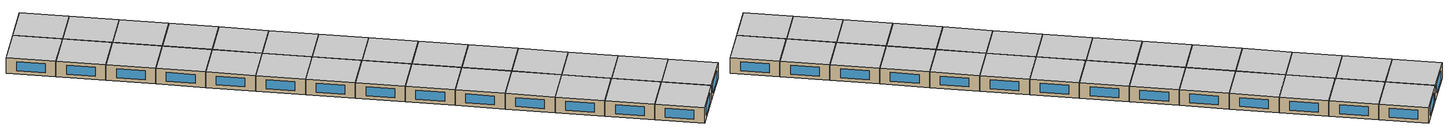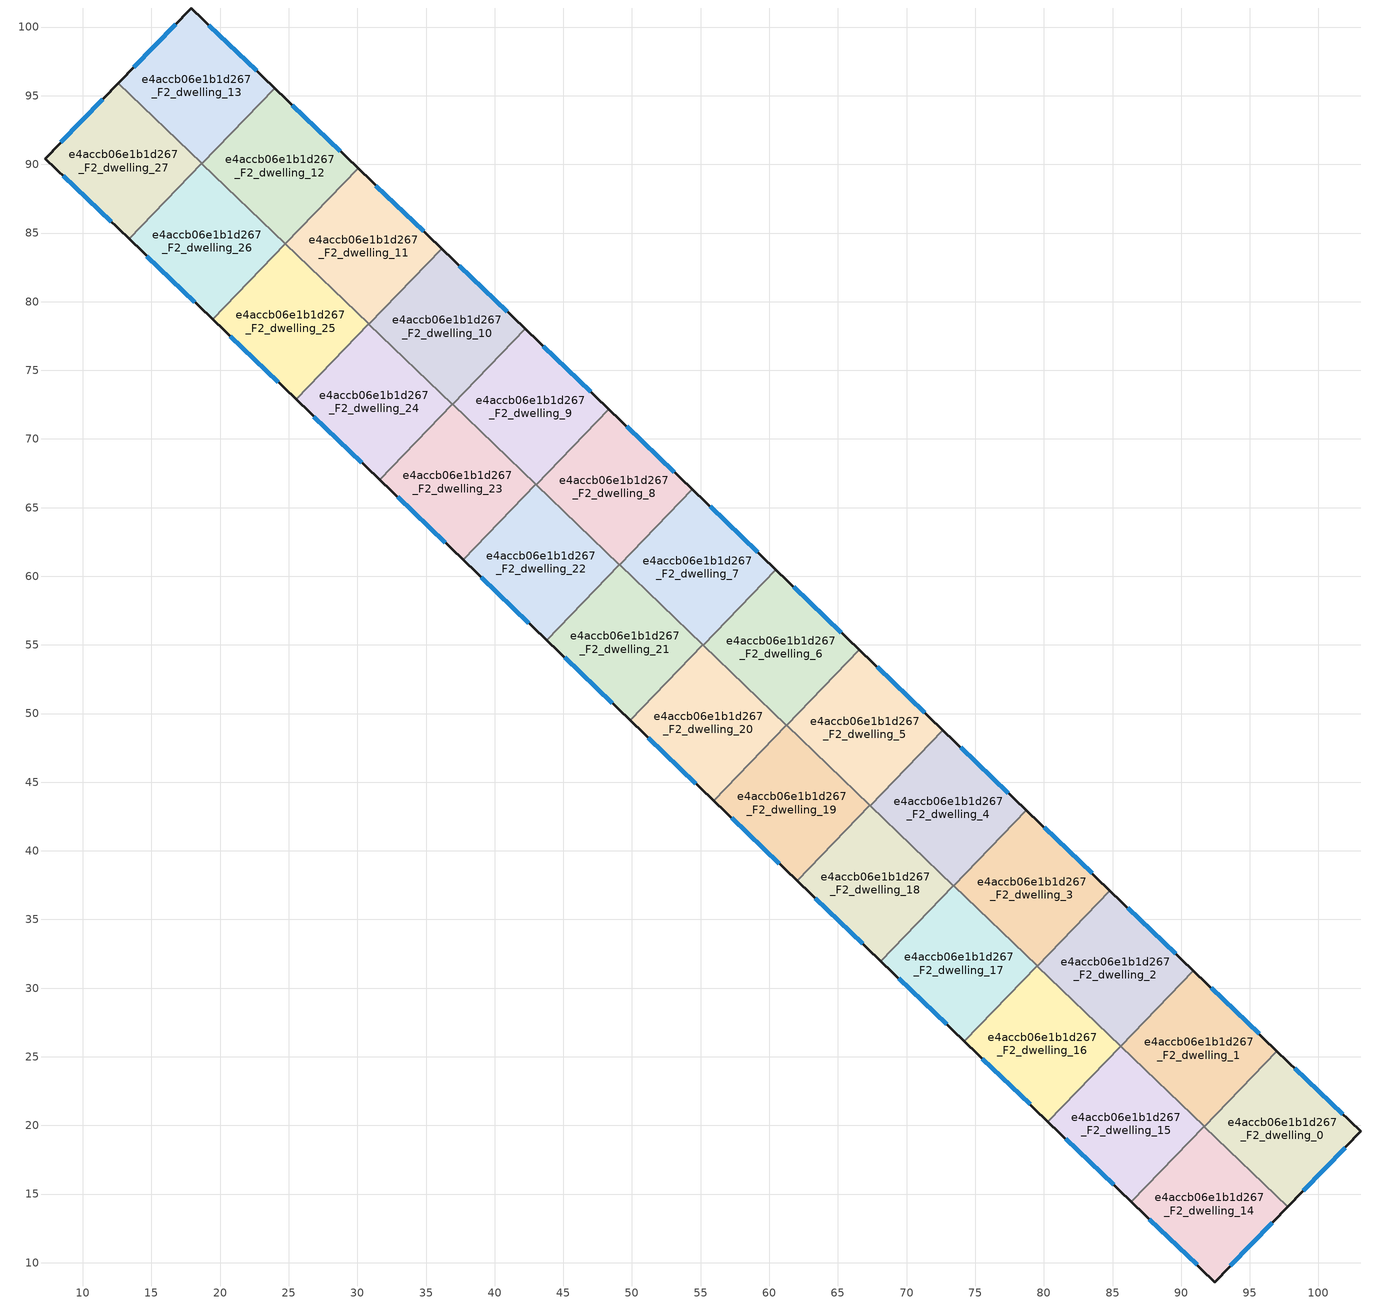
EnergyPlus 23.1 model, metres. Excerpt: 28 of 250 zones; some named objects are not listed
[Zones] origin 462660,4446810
e4accb06e1b1d267_F2_dwelling_0
 floor to e4accb06e1b1d267_F1_dwelling_0 (EU_floor_Construction): 103.08,19.57 97.77,14.08 91.69,19.91 96.98,25.42 z6
 wall outside (EU_wall_Construction): 97.77,14.08 103.08,19.57 96.98,25.42 z6:9
 wall to e4accb06e1b1d267_F2_dwelling_1 (EU_wall_Construction): 96.98,25.42 91.69,19.91 z6:9
 wall to e4accb06e1b1d267_F2_dwelling_14 (EU_wall_Construction): 91.69,19.91 97.77,14.08 z6:9
 window (EU_Window_Construction): 98.9,15.25 101.94,18.39 / 101.77,20.82 98.29,24.17 z6.64:8.36
 ceiling to e4accb06e1b1d267_F3_dwelling_0 (EU_floor_Construction): 97.77,14.08 103.08,19.57 96.98,25.42 91.69,19.91 z9
e4accb06e1b1d267_F2_dwelling_1
 floor to e4accb06e1b1d267_F1_dwelling_1 (EU_floor_Construction): 96.98,25.42 91.69,19.91 85.61,25.76 90.9,31.26 z6
 wall outside (EU_wall_Construction): 96.98,25.42 90.9,31.26 z6:9
 wall to e4accb06e1b1d267_F2_dwelling_2 (EU_wall_Construction): 90.9,31.26 85.61,25.76 z6:9
 wall to e4accb06e1b1d267_F2_dwelling_15 (EU_wall_Construction): 85.61,25.76 91.67,19.94 z6:9
 wall to e4accb06e1b1d267_F2_dwelling_14 (EU_wall_Construction): 91.67,19.93 91.69,19.91 z6:9
 window (EU_Window_Construction): 95.68,26.67 92.2,30.01 z6.64:8.36
 ceiling to e4accb06e1b1d267_F3_dwelling_1 (EU_floor_Construction): 91.69,19.91 96.98,25.42 90.9,31.26 85.61,25.76 z9
e4accb06e1b1d267_F2_dwelling_10
 floor to e4accb06e1b1d267_F1_dwelling_10 (EU_floor_Construction): 42.22,78.02 36.93,72.52 30.84,78.36 36.13,83.87 z6
 wall outside (EU_wall_Construction): 42.22,78.02 36.13,83.87 z6:9
 wall to e4accb06e1b1d267_F2_dwelling_9 (EU_wall_Construction): 36.93,72.52 42.22,78.02 z6:9
 wall to e4accb06e1b1d267_F2_dwelling_11 (EU_wall_Construction): 36.13,83.87 30.84,78.36 z6:9
 wall to e4accb06e1b1d267_F2_dwelling_24 (EU_wall_Construction): 30.84,78.36 36.91,72.54 z6:9
 wall to e4accb06e1b1d267_F2_dwelling_23 (EU_wall_Construction): 36.91,72.54 36.93,72.52 z6:9
 window (EU_Window_Construction): 40.91,79.27 37.44,82.62 z6.64:8.36
 ceiling to e4accb06e1b1d267_F3_dwelling_10 (EU_floor_Construction): 36.93,72.52 42.22,78.02 36.13,83.87 30.84,78.36 z9
e4accb06e1b1d267_F2_dwelling_11
 floor to e4accb06e1b1d267_F1_dwelling_11 (EU_floor_Construction): 36.13,83.87 30.84,78.36 24.76,84.21 30.05,89.71 z6
 wall outside (EU_wall_Construction): 36.13,83.87 30.05,89.71 z6:9
 wall to e4accb06e1b1d267_F2_dwelling_12 (EU_wall_Construction): 30.05,89.71 24.76,84.21 z6:9
 wall to e4accb06e1b1d267_F2_dwelling_25 (EU_wall_Construction): 24.76,84.21 30.82,78.38 z6:9
 wall to e4accb06e1b1d267_F2_dwelling_24 (EU_wall_Construction): 30.82,78.38 30.84,78.36 z6:9
 window (EU_Window_Construction): 34.83,85.12 31.35,88.46 z6.64:8.36
 ceiling to e4accb06e1b1d267_F3_dwelling_11 (EU_floor_Construction): 30.84,78.36 36.13,83.87 30.05,89.71 24.76,84.21 z9
e4accb06e1b1d267_F2_dwelling_12
 floor to e4accb06e1b1d267_F1_dwelling_12 (EU_floor_Construction): 30.05,89.71 24.76,84.21 18.67,90.05 23.96,95.56 z6
 wall outside (EU_wall_Construction): 30.05,89.71 23.96,95.56 z6:9
 wall to e4accb06e1b1d267_F2_dwelling_13 (EU_wall_Construction): 23.96,95.56 18.67,90.05 z6:9
 wall to e4accb06e1b1d267_F2_dwelling_26 (EU_wall_Construction): 18.67,90.05 24.74,84.23 z6:9
 wall to e4accb06e1b1d267_F2_dwelling_25 (EU_wall_Construction): 24.74,84.23 24.76,84.21 z6:9
 window (EU_Window_Construction): 28.74,90.96 25.27,94.3 z6.64:8.36
 ceiling to e4accb06e1b1d267_F3_dwelling_12 (EU_floor_Construction): 24.76,84.21 30.05,89.71 23.96,95.56 18.67,90.05 z9
e4accb06e1b1d267_F2_dwelling_13
 floor to e4accb06e1b1d267_F1_dwelling_13 (EU_floor_Construction): 23.96,95.56 18.67,90.05 12.58,95.91 17.89,101.39 z6
 wall outside (EU_wall_Construction): 23.96,95.56 17.89,101.39 12.58,95.91 z6:9
 wall to e4accb06e1b1d267_F2_dwelling_27 (EU_wall_Construction): 12.58,95.91 18.65,90.07 z6:9
 wall to e4accb06e1b1d267_F2_dwelling_26 (EU_wall_Construction): 18.65,90.07 18.67,90.05 z6:9
 window (EU_Window_Construction): 16.75,100.22 13.72,97.08 / 22.66,96.81 19.19,100.14 z6.64:8.36
 ceiling to e4accb06e1b1d267_F3_dwelling_13 (EU_floor_Construction): 18.67,90.05 23.96,95.56 17.89,101.39 12.58,95.91 z9
e4accb06e1b1d267_F2_dwelling_14
 floor to e4accb06e1b1d267_F1_dwelling_14 (EU_floor_Construction): 97.77,14.08 92.46,8.6 86.38,14.43 91.67,19.93 z6
 wall outside (EU_wall_Construction): 86.38,14.43 92.46,8.6 97.77,14.08 z6:9
 wall to e4accb06e1b1d267_F2_dwelling_15 (EU_wall_Construction): 91.67,19.93 86.38,14.43 z6:9
 window (EU_Window_Construction): 93.59,9.77 96.63,12.91 / 87.68,13.18 91.15,9.85 z6.64:8.36
 ceiling to e4accb06e1b1d267_F3_dwelling_14 (EU_floor_Construction): 92.46,8.6 97.77,14.08 91.67,19.93 86.38,14.43 z9
e4accb06e1b1d267_F2_dwelling_15
 floor to e4accb06e1b1d267_F1_dwelling_15 (EU_floor_Construction): 91.67,19.93 86.38,14.43 80.3,20.28 85.59,25.78 z6
 wall outside (EU_wall_Construction): 80.3,20.28 86.38,14.43 z6:9
 wall to e4accb06e1b1d267_F2_dwelling_16 (EU_wall_Construction): 85.59,25.78 80.3,20.28 z6:9
 wall to e4accb06e1b1d267_F2_dwelling_2 (EU_wall_Construction): 85.61,25.76 85.59,25.78 z6:9
 window (EU_Window_Construction): 81.6,19.02 85.08,15.68 z6.64:8.36
 ceiling to e4accb06e1b1d267_F3_dwelling_15 (EU_floor_Construction): 86.38,14.43 91.67,19.93 85.59,25.78 80.3,20.28 z9
e4accb06e1b1d267_F2_dwelling_16
 floor to e4accb06e1b1d267_F1_dwelling_16 (EU_floor_Construction): 85.59,25.78 80.3,20.28 74.21,26.12 79.5,31.62 z6
 wall outside (EU_wall_Construction): 74.21,26.12 80.3,20.28 z6:9
 wall to e4accb06e1b1d267_F2_dwelling_17 (EU_wall_Construction): 79.5,31.62 74.21,26.12 z6:9
 wall to e4accb06e1b1d267_F2_dwelling_2 (EU_wall_Construction): 85.59,25.78 79.52,31.6 z6:9
 wall to e4accb06e1b1d267_F2_dwelling_3 (EU_wall_Construction): 79.52,31.6 79.5,31.62 z6:9
 window (EU_Window_Construction): 75.52,24.87 78.99,21.53 z6.64:8.36
 ceiling to e4accb06e1b1d267_F3_dwelling_16 (EU_floor_Construction): 80.3,20.28 85.59,25.78 79.5,31.62 74.21,26.12 z9
e4accb06e1b1d267_F2_dwelling_17
 floor to e4accb06e1b1d267_F1_dwelling_17 (EU_floor_Construction): 79.5,31.62 74.21,26.12 68.13,31.96 73.41,37.47 z6
 wall outside (EU_wall_Construction): 68.13,31.96 74.21,26.12 z6:9
 wall to e4accb06e1b1d267_F2_dwelling_18 (EU_wall_Construction): 73.41,37.47 68.13,31.96 z6:9
 wall to e4accb06e1b1d267_F2_dwelling_3 (EU_wall_Construction): 79.5,31.62 73.44,37.45 z6:9
 wall to e4accb06e1b1d267_F2_dwelling_4 (EU_wall_Construction): 73.44,37.45 73.42,37.47 z6:9
 window (EU_Window_Construction): 69.43,30.71 72.91,27.37 z6.64:8.36
 ceiling to e4accb06e1b1d267_F3_dwelling_17 (EU_floor_Construction): 74.21,26.12 79.5,31.62 73.41,37.47 68.13,31.96 z9
e4accb06e1b1d267_F2_dwelling_18
 floor to e4accb06e1b1d267_F1_dwelling_18 (EU_floor_Construction): 73.41,37.47 68.13,31.96 62.04,37.81 67.33,43.31 z6
 wall outside (EU_wall_Construction): 62.04,37.81 68.13,31.96 z6:9
 wall to e4accb06e1b1d267_F2_dwelling_19 (EU_wall_Construction): 67.33,43.31 62.04,37.81 z6:9
 wall to e4accb06e1b1d267_F2_dwelling_4 (EU_wall_Construction): 73.41,37.47 67.35,43.29 z6:9
 wall to e4accb06e1b1d267_F2_dwelling_5 (EU_wall_Construction): 67.35,43.29 67.33,43.31 z6:9
 window (EU_Window_Construction): 63.35,36.56 66.82,33.22 z6.64:8.36
 ceiling to e4accb06e1b1d267_F3_dwelling_18 (EU_floor_Construction): 68.13,31.96 73.41,37.47 67.33,43.31 62.04,37.81 z9
e4accb06e1b1d267_F2_dwelling_19
 floor to e4accb06e1b1d267_F1_dwelling_19 (EU_floor_Construction): 67.33,43.31 62.04,37.81 55.96,43.65 61.24,49.16 z6
 wall outside (EU_wall_Construction): 55.96,43.65 62.04,37.81 z6:9
 wall to e4accb06e1b1d267_F2_dwelling_20 (EU_wall_Construction): 61.24,49.16 55.96,43.65 z6:9
 wall to e4accb06e1b1d267_F2_dwelling_5 (EU_wall_Construction): 67.33,43.31 61.27,49.14 z6:9
 wall to e4accb06e1b1d267_F2_dwelling_6 (EU_wall_Construction): 61.27,49.14 61.24,49.16 z6:9
 window (EU_Window_Construction): 57.26,42.4 60.74,39.06 z6.64:8.36
 ceiling to e4accb06e1b1d267_F3_dwelling_19 (EU_floor_Construction): 62.04,37.81 67.33,43.31 61.24,49.16 55.96,43.65 z9
e4accb06e1b1d267_F2_dwelling_2
 floor to e4accb06e1b1d267_F1_dwelling_2 (EU_floor_Construction): 90.9,31.26 85.61,25.76 79.52,31.6 84.81,37.11 z6
 wall outside (EU_wall_Construction): 90.9,31.26 84.81,37.11 z6:9
 wall to e4accb06e1b1d267_F2_dwelling_3 (EU_wall_Construction): 84.81,37.11 79.52,31.6 z6:9
 window (EU_Window_Construction): 89.59,32.52 86.11,35.86 z6.64:8.36
 ceiling to e4accb06e1b1d267_F3_dwelling_2 (EU_floor_Construction): 85.61,25.76 90.9,31.26 84.81,37.11 79.52,31.6 z9
e4accb06e1b1d267_F2_dwelling_20
 floor to e4accb06e1b1d267_F1_dwelling_20 (EU_floor_Construction): 61.24,49.16 55.96,43.65 49.87,49.5 55.16,55 z6
 wall outside (EU_wall_Construction): 49.87,49.5 55.96,43.65 z6:9
 wall to e4accb06e1b1d267_F2_dwelling_21 (EU_wall_Construction): 55.16,55 49.87,49.5 z6:9
 wall to e4accb06e1b1d267_F2_dwelling_6 (EU_wall_Construction): 61.24,49.16 55.18,54.98 z6:9
 wall to e4accb06e1b1d267_F2_dwelling_7 (EU_wall_Construction): 55.18,54.98 55.16,55 z6:9
 window (EU_Window_Construction): 51.18,48.25 54.65,44.9 z6.64:8.36
 ceiling to e4accb06e1b1d267_F3_dwelling_20 (EU_floor_Construction): 55.96,43.65 61.24,49.16 55.16,55 49.87,49.5 z9
e4accb06e1b1d267_F2_dwelling_21
 floor to e4accb06e1b1d267_F1_dwelling_21 (EU_floor_Construction): 55.16,55 49.87,49.5 43.79,55.34 49.08,60.85 z6
 wall outside (EU_wall_Construction): 43.79,55.34 49.87,49.5 z6:9
 wall to e4accb06e1b1d267_F2_dwelling_22 (EU_wall_Construction): 49.08,60.85 43.79,55.34 z6:9
 wall to e4accb06e1b1d267_F2_dwelling_7 (EU_wall_Construction): 55.16,55 49.1,60.83 z6:9
 wall to e4accb06e1b1d267_F2_dwelling_8 (EU_wall_Construction): 49.1,60.83 49.08,60.85 z6:9
 window (EU_Window_Construction): 45.09,54.09 48.57,50.75 z6.64:8.36
 ceiling to e4accb06e1b1d267_F3_dwelling_21 (EU_floor_Construction): 49.87,49.5 55.16,55 49.08,60.85 43.79,55.34 z9
e4accb06e1b1d267_F2_dwelling_22
 floor to e4accb06e1b1d267_F1_dwelling_22 (EU_floor_Construction): 49.08,60.85 43.79,55.34 37.7,61.19 42.99,66.69 z6
 wall outside (EU_wall_Construction): 37.7,61.19 43.79,55.34 z6:9
 wall to e4accb06e1b1d267_F2_dwelling_23 (EU_wall_Construction): 42.99,66.69 37.7,61.19 z6:9
 wall to e4accb06e1b1d267_F2_dwelling_8 (EU_wall_Construction): 49.08,60.85 43.01,66.67 z6:9
 wall to e4accb06e1b1d267_F2_dwelling_9 (EU_wall_Construction): 43.01,66.67 42.99,66.69 z6:9
 window (EU_Window_Construction): 39.01,59.94 42.48,56.59 z6.64:8.36
 ceiling to e4accb06e1b1d267_F3_dwelling_22 (EU_floor_Construction): 43.79,55.34 49.08,60.85 42.99,66.69 37.7,61.19 z9
e4accb06e1b1d267_F2_dwelling_23
 floor to e4accb06e1b1d267_F1_dwelling_23 (EU_floor_Construction): 42.99,66.69 37.7,61.19 31.62,67.03 36.91,72.54 z6
 wall outside (EU_wall_Construction): 31.62,67.03 37.7,61.19 z6:9
 wall to e4accb06e1b1d267_F2_dwelling_24 (EU_wall_Construction): 36.91,72.54 31.62,67.03 z6:9
 wall to e4accb06e1b1d267_F2_dwelling_9 (EU_wall_Construction): 42.99,66.69 36.93,72.52 z6:9
 window (EU_Window_Construction): 32.92,65.78 36.4,62.44 z6.64:8.36
 ceiling to e4accb06e1b1d267_F3_dwelling_23 (EU_floor_Construction): 37.7,61.19 42.99,66.69 36.91,72.54 31.62,67.03 z9
e4accb06e1b1d267_F2_dwelling_24
 floor to e4accb06e1b1d267_F1_dwelling_24 (EU_floor_Construction): 36.91,72.54 31.62,67.03 25.53,72.88 30.82,78.38 30.84,78.36 z6
 wall outside (EU_wall_Construction): 25.53,72.88 31.62,67.03 z6:9
 wall to e4accb06e1b1d267_F2_dwelling_25 (EU_wall_Construction): 30.82,78.38 25.53,72.88 z6:9
 window (EU_Window_Construction): 26.84,71.63 30.31,68.28 z6.64:8.36
 ceiling to e4accb06e1b1d267_F3_dwelling_24 (EU_floor_Construction): 31.62,67.03 36.91,72.54 30.84,78.36 30.82,78.38 25.53,72.88 z9
e4accb06e1b1d267_F2_dwelling_25
 floor to e4accb06e1b1d267_F1_dwelling_25 (EU_floor_Construction): 30.82,78.38 25.53,72.88 19.45,78.72 24.74,84.23 z6
 wall outside (EU_wall_Construction): 19.45,78.72 25.53,72.88 z6:9
 wall to e4accb06e1b1d267_F2_dwelling_26 (EU_wall_Construction): 24.74,84.23 19.45,78.72 z6:9
 window (EU_Window_Construction): 20.75,77.47 24.23,74.13 z6.64:8.36
 ceiling to e4accb06e1b1d267_F3_dwelling_25 (EU_floor_Construction): 25.53,72.88 30.82,78.38 24.74,84.23 19.45,78.72 z9
e4accb06e1b1d267_F2_dwelling_26
 floor to e4accb06e1b1d267_F1_dwelling_26 (EU_floor_Construction): 24.74,84.23 19.45,78.72 13.36,84.57 18.65,90.07 z6
 wall outside (EU_wall_Construction): 13.36,84.57 19.45,78.72 z6:9
 wall to e4accb06e1b1d267_F2_dwelling_27 (EU_wall_Construction): 18.65,90.07 13.36,84.57 z6:9
 window (EU_Window_Construction): 14.67,83.31 18.14,79.97 z6.64:8.36
 ceiling to e4accb06e1b1d267_F3_dwelling_26 (EU_floor_Construction): 19.45,78.72 24.74,84.23 18.65,90.07 13.36,84.57 z9
e4accb06e1b1d267_F2_dwelling_27
 floor to e4accb06e1b1d267_F1_dwelling_27 (EU_floor_Construction): 18.65,90.07 13.36,84.57 7.27,90.42 12.58,95.91 z6
 wall outside (EU_wall_Construction): 12.58,95.91 7.27,90.42 13.36,84.57 z6:9
 window (EU_Window_Construction): 8.57,89.17 12.06,85.82 / 11.44,94.73 8.41,91.6 z6.64:8.36
 ceiling to e4accb06e1b1d267_F3_dwelling_27 (EU_floor_Construction): 13.36,84.57 18.65,90.07 12.58,95.91 7.27,90.42 z9
e4accb06e1b1d267_F2_dwelling_3
 floor to e4accb06e1b1d267_F1_dwelling_3 (EU_floor_Construction): 84.81,37.11 79.52,31.6 73.44,37.45 78.73,42.95 z6
 wall outside (EU_wall_Construction): 84.81,37.11 78.73,42.95 z6:9
 wall to e4accb06e1b1d267_F2_dwelling_4 (EU_wall_Construction): 78.73,42.95 73.44,37.45 z6:9
 window (EU_Window_Construction): 83.51,38.36 80.03,41.7 z6.64:8.36
 ceiling to e4accb06e1b1d267_F3_dwelling_3 (EU_floor_Construction): 79.52,31.6 84.81,37.11 78.73,42.95 73.44,37.45 z9
e4accb06e1b1d267_F2_dwelling_4
 floor to e4accb06e1b1d267_F1_dwelling_4 (EU_floor_Construction): 78.73,42.95 73.44,37.45 67.35,43.29 72.64,48.8 z6
 wall outside (EU_wall_Construction): 78.73,42.95 72.64,48.8 z6:9
 wall to e4accb06e1b1d267_F2_dwelling_5 (EU_wall_Construction): 72.64,48.8 67.35,43.29 z6:9
 window (EU_Window_Construction): 77.42,44.21 73.94,47.55 z6.64:8.36
 ceiling to e4accb06e1b1d267_F3_dwelling_4 (EU_floor_Construction): 73.44,37.45 78.73,42.95 72.64,48.8 67.35,43.29 z9
e4accb06e1b1d267_F2_dwelling_5
 floor to e4accb06e1b1d267_F1_dwelling_5 (EU_floor_Construction): 72.64,48.8 67.35,43.29 61.27,49.14 66.56,54.64 z6
 wall outside (EU_wall_Construction): 72.64,48.8 66.56,54.64 z6:9
 wall to e4accb06e1b1d267_F2_dwelling_6 (EU_wall_Construction): 66.56,54.64 61.27,49.14 z6:9
 window (EU_Window_Construction): 71.34,50.05 67.86,53.39 z6.64:8.36
 ceiling to e4accb06e1b1d267_F3_dwelling_5 (EU_floor_Construction): 67.35,43.29 72.64,48.8 66.56,54.64 61.27,49.14 z9
e4accb06e1b1d267_F2_dwelling_6
 floor to e4accb06e1b1d267_F1_dwelling_6 (EU_floor_Construction): 66.56,54.64 61.27,49.14 55.18,54.98 60.47,60.49 z6
 wall outside (EU_wall_Construction): 66.56,54.64 60.47,60.49 z6:9
 wall to e4accb06e1b1d267_F2_dwelling_7 (EU_wall_Construction): 60.47,60.49 55.18,54.98 z6:9
 window (EU_Window_Construction): 65.25,55.9 61.78,59.24 z6.64:8.36
 ceiling to e4accb06e1b1d267_F3_dwelling_6 (EU_floor_Construction): 61.27,49.14 66.56,54.64 60.47,60.49 55.18,54.98 z9
e4accb06e1b1d267_F2_dwelling_7
 floor to e4accb06e1b1d267_F1_dwelling_7 (EU_floor_Construction): 60.47,60.49 55.18,54.98 49.1,60.83 54.39,66.33 z6
 wall outside (EU_wall_Construction): 60.47,60.49 54.39,66.33 z6:9
 wall to e4accb06e1b1d267_F2_dwelling_8 (EU_wall_Construction): 54.39,66.33 49.1,60.83 z6:9
 window (EU_Window_Construction): 59.17,61.74 55.69,65.08 z6.64:8.36
 ceiling to e4accb06e1b1d267_F3_dwelling_7 (EU_floor_Construction): 55.18,54.98 60.47,60.49 54.39,66.33 49.1,60.83 z9
e4accb06e1b1d267_F2_dwelling_8
 floor to e4accb06e1b1d267_F1_dwelling_8 (EU_floor_Construction): 54.39,66.33 49.1,60.83 43.01,66.67 48.3,72.18 z6
 wall outside (EU_wall_Construction): 54.39,66.33 48.3,72.18 z6:9
 wall to e4accb06e1b1d267_F2_dwelling_9 (EU_wall_Construction): 48.3,72.18 43.01,66.67 z6:9
 window (EU_Window_Construction): 53.08,67.58 49.61,70.93 z6.64:8.36
 ceiling to e4accb06e1b1d267_F3_dwelling_8 (EU_floor_Construction): 49.1,60.83 54.39,66.33 48.3,72.18 43.01,66.67 z9
e4accb06e1b1d267_F2_dwelling_9
 floor to e4accb06e1b1d267_F1_dwelling_9 (EU_floor_Construction): 48.3,72.18 43.01,66.67 36.93,72.52 42.22,78.02 z6
 wall outside (EU_wall_Construction): 48.3,72.18 42.22,78.02 z6:9
 window (EU_Window_Construction): 47,73.43 43.52,76.77 z6.64:8.36
 ceiling to e4accb06e1b1d267_F3_dwelling_9 (EU_floor_Construction): 43.01,66.67 48.3,72.18 42.22,78.02 36.93,72.52 z9
[Building]
EU S2 Campaign: North Axis=0; Terrain=City; Solar Distribution=FullExterior
[Site:Location]
Yerevan-Zvartnots.Intl.AP: Latitude=40.15; Longitude=44.383; Time Zone=4; Elevation=854
[SizingPeriod:WeatherFileDays]
AnnualSizingPeriod: Begin Month=1; Begin Day of Month=1; End Month=12; End Day of Month=31; Day of Week for Start Day=Monday; Use Weather File Daylight Saving Period=No; Use Weather File Rain and Snow Indicators=No
[MATERIAL]
EU_InternalMass_Material: Roughness=MediumRough; Thickness=0.1; Conductivity=1; Density=1800; Specific Heat=900; Thermal Absorptance=0.9; Solar Absorptance=0.7; Visible Absorptance=0.7
[MATERIAL:NOMASS] Roughness=MediumRough; Thermal Absorptance=0.9; Solar Absorptance=0.7; Visible Absorptance=0.7
Name | Thermal Resistance
EU_wall_NoMass | 1.05043
EU_floor_NoMass | 0.478065
[WINDOWMATERIAL:SIMPLEGLAZINGSYSTEM]
EU_Window_SimpleGlazing: UFactor=2.5566; Solar Heat Gain Coefficient=0.75; Visible Transmittance=0.75
[CONSTRUCTION]
EU_wall_Construction: EU_wall_NoMass
EU_floor_Construction: EU_floor_NoMass
EU_Window_Construction: EU_Window_SimpleGlazing
EU_InternalMass_Construction: EU_InternalMass_Material
[ZONE] Type=1; Multiplier=1; Ceiling Height=autocalculate; Floor Area=autocalculate; Part of Total Floor Area=Yes
Name | Volume
e4accb06e1b1d267_F2_dwelling_0 | 193.231
e4accb06e1b1d267_F2_dwelling_1; e4accb06e1b1d267_F2_dwelling_12; e4accb06e1b1d267_F2_dwelling_20 | 193.237
e4accb06e1b1d267_F2_dwelling_10 | 193.238
e4accb06e1b1d267_F2_dwelling_11 | 193.222
e4accb06e1b1d267_F2_dwelling_13 | 193.247
e4accb06e1b1d267_F2_dwelling_14 | 193.212
e4accb06e1b1d267_F2_dwelling_15; e4accb06e1b1d267_F2_dwelling_16; e4accb06e1b1d267_F2_dwelling_17; e4accb06e1b1d267_F2_dwelling_19; e4accb06e1b1d267_F2_dwelling_22 | 193.22
e4accb06e1b1d267_F2_dwelling_18; e4accb06e1b1d267_F2_dwelling_23 | 193.219
e4accb06e1b1d267_F2_dwelling_2 | 193.239
e4accb06e1b1d267_F2_dwelling_21 | 193.205
e4accb06e1b1d267_F2_dwelling_24 | 193.229
e4accb06e1b1d267_F2_dwelling_25; e4accb06e1b1d267_F2_dwelling_26 | 193.221
e4accb06e1b1d267_F2_dwelling_27 | 193.213
e4accb06e1b1d267_F2_dwelling_3; e4accb06e1b1d267_F2_dwelling_5; e4accb06e1b1d267_F2_dwelling_7; e4accb06e1b1d267_F2_dwelling_9 | 193.255
e4accb06e1b1d267_F2_dwelling_4 | 193.254
e4accb06e1b1d267_F2_dwelling_6 | 193.223
e4accb06e1b1d267_F2_dwelling_8 | 193.256
[INTERNALMASS] Construction=EU_InternalMass_Construction
Name | Zone or ZoneList | Surface Area
e4accb06e1b1d267_F2_dwelling_0_EU_InternalMass | e4accb06e1b1d267_F2_dwelling_0 | 64.4103
e4accb06e1b1d267_F2_dwelling_1_EU_InternalMass | e4accb06e1b1d267_F2_dwelling_1 | 64.4125
e4accb06e1b1d267_F2_dwelling_2_EU_InternalMass | e4accb06e1b1d267_F2_dwelling_2 | 64.4129
e4accb06e1b1d267_F2_dwelling_3_EU_InternalMass | e4accb06e1b1d267_F2_dwelling_3 | 64.4182
e4accb06e1b1d267_F2_dwelling_4_EU_InternalMass | e4accb06e1b1d267_F2_dwelling_4 | 64.4182
e4accb06e1b1d267_F2_dwelling_5_EU_InternalMass | e4accb06e1b1d267_F2_dwelling_5 | 64.4182
e4accb06e1b1d267_F2_dwelling_6_EU_InternalMass | e4accb06e1b1d267_F2_dwelling_6 | 64.4074
e4accb06e1b1d267_F2_dwelling_7_EU_InternalMass | e4accb06e1b1d267_F2_dwelling_7 | 64.4186
e4accb06e1b1d267_F2_dwelling_8_EU_InternalMass | e4accb06e1b1d267_F2_dwelling_8 | 64.4186
e4accb06e1b1d267_F2_dwelling_9_EU_InternalMass | e4accb06e1b1d267_F2_dwelling_9 | 64.4182
e4accb06e1b1d267_F2_dwelling_10_EU_InternalMass | e4accb06e1b1d267_F2_dwelling_10 | 64.4125
e4accb06e1b1d267_F2_dwelling_11_EU_InternalMass | e4accb06e1b1d267_F2_dwelling_11 | 64.4071
e4accb06e1b1d267_F2_dwelling_12_EU_InternalMass | e4accb06e1b1d267_F2_dwelling_12 | 64.4125
e4accb06e1b1d267_F2_dwelling_13_EU_InternalMass | e4accb06e1b1d267_F2_dwelling_13 | 64.416
e4accb06e1b1d267_F2_dwelling_14_EU_InternalMass | e4accb06e1b1d267_F2_dwelling_14 | 64.4042
e4accb06e1b1d267_F2_dwelling_15_EU_InternalMass | e4accb06e1b1d267_F2_dwelling_15 | 64.4065
e4accb06e1b1d267_F2_dwelling_16_EU_InternalMass | e4accb06e1b1d267_F2_dwelling_16 | 64.4067
e4accb06e1b1d267_F2_dwelling_17_EU_InternalMass | e4accb06e1b1d267_F2_dwelling_17 | 64.4067
e4accb06e1b1d267_F2_dwelling_18_EU_InternalMass | e4accb06e1b1d267_F2_dwelling_18 | 64.4063
e4accb06e1b1d267_F2_dwelling_19_EU_InternalMass | e4accb06e1b1d267_F2_dwelling_19 | 64.4067
e4accb06e1b1d267_F2_dwelling_20_EU_InternalMass | e4accb06e1b1d267_F2_dwelling_20 | 64.4124
e4accb06e1b1d267_F2_dwelling_21_EU_InternalMass | e4accb06e1b1d267_F2_dwelling_21 | 64.4016
e4accb06e1b1d267_F2_dwelling_22_EU_InternalMass | e4accb06e1b1d267_F2_dwelling_22 | 64.4067
e4accb06e1b1d267_F2_dwelling_23_EU_InternalMass | e4accb06e1b1d267_F2_dwelling_23 | 64.4063
e4accb06e1b1d267_F2_dwelling_24_EU_InternalMass | e4accb06e1b1d267_F2_dwelling_24 | 64.4115
e4accb06e1b1d267_F2_dwelling_25_EU_InternalMass | e4accb06e1b1d267_F2_dwelling_25 | 64.4069
e4accb06e1b1d267_F2_dwelling_26_EU_InternalMass | e4accb06e1b1d267_F2_dwelling_26 | 64.4069
e4accb06e1b1d267_F2_dwelling_27_EU_InternalMass | e4accb06e1b1d267_F2_dwelling_27 | 64.404
[OTHEREQUIPMENT] Fuel Type=Electricity; Design Level Calculation Method=Watts/Area; Power per Zone Floor Area=1; Fraction Latent=0; Fraction Radiant=0; Fraction Lost=0; Carbon Dioxide Generation Rate=0; EndUse Subcategory=EU_Step8_InternalGains
Name | Zone or ZoneList or Space or SpaceList | Schedule
EU_Step8_InternalGain_e4accb06e1b1d267_F2_dwelling_0_f000 | e4accb06e1b1d267_F2_dwelling_0 | EU_Step8_GainSchedule_e4accb06e1b1d267_F2_dwelling_0_f000
EU_Step8_InternalGain_e4accb06e1b1d267_F2_dwelling_1_f000 | e4accb06e1b1d267_F2_dwelling_1 | EU_Step8_GainSchedule_e4accb06e1b1d267_F2_dwelling_1_f000
EU_Step8_InternalGain_e4accb06e1b1d267_F2_dwelling_2_f000 | e4accb06e1b1d267_F2_dwelling_2 | EU_Step8_GainSchedule_e4accb06e1b1d267_F2_dwelling_2_f000
EU_Step8_InternalGain_e4accb06e1b1d267_F2_dwelling_3_f000 | e4accb06e1b1d267_F2_dwelling_3 | EU_Step8_GainSchedule_e4accb06e1b1d267_F2_dwelling_3_f000
EU_Step8_InternalGain_e4accb06e1b1d267_F2_dwelling_4_f000 | e4accb06e1b1d267_F2_dwelling_4 | EU_Step8_GainSchedule_e4accb06e1b1d267_F2_dwelling_4_f000
EU_Step8_InternalGain_e4accb06e1b1d267_F2_dwelling_5_f000 | e4accb06e1b1d267_F2_dwelling_5 | EU_Step8_GainSchedule_e4accb06e1b1d267_F2_dwelling_5_f000
EU_Step8_InternalGain_e4accb06e1b1d267_F2_dwelling_6_f000 | e4accb06e1b1d267_F2_dwelling_6 | EU_Step8_GainSchedule_e4accb06e1b1d267_F2_dwelling_6_f000
EU_Step8_InternalGain_e4accb06e1b1d267_F2_dwelling_7_f000 | e4accb06e1b1d267_F2_dwelling_7 | EU_Step8_GainSchedule_e4accb06e1b1d267_F2_dwelling_7_f000
EU_Step8_InternalGain_e4accb06e1b1d267_F2_dwelling_8_f000 | e4accb06e1b1d267_F2_dwelling_8 | EU_Step8_GainSchedule_e4accb06e1b1d267_F2_dwelling_8_f000
EU_Step8_InternalGain_e4accb06e1b1d267_F2_dwelling_9_f000 | e4accb06e1b1d267_F2_dwelling_9 | EU_Step8_GainSchedule_e4accb06e1b1d267_F2_dwelling_9_f000
EU_Step8_InternalGain_e4accb06e1b1d267_F2_dwelling_10_f000 | e4accb06e1b1d267_F2_dwelling_10 | EU_Step8_GainSchedule_e4accb06e1b1d267_F2_dwelling_10_f000
EU_Step8_InternalGain_e4accb06e1b1d267_F2_dwelling_11_f000 | e4accb06e1b1d267_F2_dwelling_11 | EU_Step8_GainSchedule_e4accb06e1b1d267_F2_dwelling_11_f000
EU_Step8_InternalGain_e4accb06e1b1d267_F2_dwelling_12_f000 | e4accb06e1b1d267_F2_dwelling_12 | EU_Step8_GainSchedule_e4accb06e1b1d267_F2_dwelling_12_f000
EU_Step8_InternalGain_e4accb06e1b1d267_F2_dwelling_13_f000 | e4accb06e1b1d267_F2_dwelling_13 | EU_Step8_GainSchedule_e4accb06e1b1d267_F2_dwelling_13_f000
EU_Step8_InternalGain_e4accb06e1b1d267_F2_dwelling_14_f000 | e4accb06e1b1d267_F2_dwelling_14 | EU_Step8_GainSchedule_e4accb06e1b1d267_F2_dwelling_14_f000
EU_Step8_InternalGain_e4accb06e1b1d267_F2_dwelling_15_f000 | e4accb06e1b1d267_F2_dwelling_15 | EU_Step8_GainSchedule_e4accb06e1b1d267_F2_dwelling_15_f000
EU_Step8_InternalGain_e4accb06e1b1d267_F2_dwelling_16_f000 | e4accb06e1b1d267_F2_dwelling_16 | EU_Step8_GainSchedule_e4accb06e1b1d267_F2_dwelling_16_f000
EU_Step8_InternalGain_e4accb06e1b1d267_F2_dwelling_17_f000 | e4accb06e1b1d267_F2_dwelling_17 | EU_Step8_GainSchedule_e4accb06e1b1d267_F2_dwelling_17_f000
EU_Step8_InternalGain_e4accb06e1b1d267_F2_dwelling_18_f000 | e4accb06e1b1d267_F2_dwelling_18 | EU_Step8_GainSchedule_e4accb06e1b1d267_F2_dwelling_18_f000
EU_Step8_InternalGain_e4accb06e1b1d267_F2_dwelling_19_f000 | e4accb06e1b1d267_F2_dwelling_19 | EU_Step8_GainSchedule_e4accb06e1b1d267_F2_dwelling_19_f000
EU_Step8_InternalGain_e4accb06e1b1d267_F2_dwelling_20_f000 | e4accb06e1b1d267_F2_dwelling_20 | EU_Step8_GainSchedule_e4accb06e1b1d267_F2_dwelling_20_f000
EU_Step8_InternalGain_e4accb06e1b1d267_F2_dwelling_21_f000 | e4accb06e1b1d267_F2_dwelling_21 | EU_Step8_GainSchedule_e4accb06e1b1d267_F2_dwelling_21_f000
EU_Step8_InternalGain_e4accb06e1b1d267_F2_dwelling_22_f000 | e4accb06e1b1d267_F2_dwelling_22 | EU_Step8_GainSchedule_e4accb06e1b1d267_F2_dwelling_22_f000
EU_Step8_InternalGain_e4accb06e1b1d267_F2_dwelling_23_f000 | e4accb06e1b1d267_F2_dwelling_23 | EU_Step8_GainSchedule_e4accb06e1b1d267_F2_dwelling_23_f000
EU_Step8_InternalGain_e4accb06e1b1d267_F2_dwelling_24_f000 | e4accb06e1b1d267_F2_dwelling_24 | EU_Step8_GainSchedule_e4accb06e1b1d267_F2_dwelling_24_f000
EU_Step8_InternalGain_e4accb06e1b1d267_F2_dwelling_25_f000 | e4accb06e1b1d267_F2_dwelling_25 | EU_Step8_GainSchedule_e4accb06e1b1d267_F2_dwelling_25_f000
EU_Step8_InternalGain_e4accb06e1b1d267_F2_dwelling_26_f000 | e4accb06e1b1d267_F2_dwelling_26 | EU_Step8_GainSchedule_e4accb06e1b1d267_F2_dwelling_26_f000
EU_Step8_InternalGain_e4accb06e1b1d267_F2_dwelling_27_f000 | e4accb06e1b1d267_F2_dwelling_27 | EU_Step8_GainSchedule_e4accb06e1b1d267_F2_dwelling_27_f000
[ZONEVENTILATION:DESIGNFLOWRATE] Schedule=EU_AlwaysOn; Design Flow Rate Calculation Method=AirChanges/Hour; Air Changes per Hour=0.557805; Ventilation Type=Natural; Fan Pressure Rise=0; Fan Total Efficiency=1; Constant Term Coefficient=1; Temperature Term Coefficient=0; Velocity Term Coefficient=0; Velocity Squared Term Coefficient=0; Minimum Indoor Temperature=-100; Maximum Indoor Temperature=100; Delta Temperature=-100; Minimum Outdoor Temperature=-100; Maximum Outdoor Temperature=100; Maximum Wind Speed=40
Name | Zone or ZoneList or Space or SpaceList
EU_ConstantAir_e4accb06e1b1d267_F2_dwelling_0 | e4accb06e1b1d267_F2_dwelling_0
EU_ConstantAir_e4accb06e1b1d267_F2_dwelling_1 | e4accb06e1b1d267_F2_dwelling_1
EU_ConstantAir_e4accb06e1b1d267_F2_dwelling_2 | e4accb06e1b1d267_F2_dwelling_2
EU_ConstantAir_e4accb06e1b1d267_F2_dwelling_3 | e4accb06e1b1d267_F2_dwelling_3
EU_ConstantAir_e4accb06e1b1d267_F2_dwelling_4 | e4accb06e1b1d267_F2_dwelling_4
EU_ConstantAir_e4accb06e1b1d267_F2_dwelling_5 | e4accb06e1b1d267_F2_dwelling_5
EU_ConstantAir_e4accb06e1b1d267_F2_dwelling_6 | e4accb06e1b1d267_F2_dwelling_6
EU_ConstantAir_e4accb06e1b1d267_F2_dwelling_7 | e4accb06e1b1d267_F2_dwelling_7
EU_ConstantAir_e4accb06e1b1d267_F2_dwelling_8 | e4accb06e1b1d267_F2_dwelling_8
EU_ConstantAir_e4accb06e1b1d267_F2_dwelling_9 | e4accb06e1b1d267_F2_dwelling_9
EU_ConstantAir_e4accb06e1b1d267_F2_dwelling_10 | e4accb06e1b1d267_F2_dwelling_10
EU_ConstantAir_e4accb06e1b1d267_F2_dwelling_11 | e4accb06e1b1d267_F2_dwelling_11
EU_ConstantAir_e4accb06e1b1d267_F2_dwelling_12 | e4accb06e1b1d267_F2_dwelling_12
EU_ConstantAir_e4accb06e1b1d267_F2_dwelling_13 | e4accb06e1b1d267_F2_dwelling_13
EU_ConstantAir_e4accb06e1b1d267_F2_dwelling_14 | e4accb06e1b1d267_F2_dwelling_14
EU_ConstantAir_e4accb06e1b1d267_F2_dwelling_15 | e4accb06e1b1d267_F2_dwelling_15
EU_ConstantAir_e4accb06e1b1d267_F2_dwelling_16 | e4accb06e1b1d267_F2_dwelling_16
EU_ConstantAir_e4accb06e1b1d267_F2_dwelling_17 | e4accb06e1b1d267_F2_dwelling_17
EU_ConstantAir_e4accb06e1b1d267_F2_dwelling_18 | e4accb06e1b1d267_F2_dwelling_18
EU_ConstantAir_e4accb06e1b1d267_F2_dwelling_19 | e4accb06e1b1d267_F2_dwelling_19
EU_ConstantAir_e4accb06e1b1d267_F2_dwelling_20 | e4accb06e1b1d267_F2_dwelling_20
EU_ConstantAir_e4accb06e1b1d267_F2_dwelling_21 | e4accb06e1b1d267_F2_dwelling_21
EU_ConstantAir_e4accb06e1b1d267_F2_dwelling_22 | e4accb06e1b1d267_F2_dwelling_22
EU_ConstantAir_e4accb06e1b1d267_F2_dwelling_23 | e4accb06e1b1d267_F2_dwelling_23
EU_ConstantAir_e4accb06e1b1d267_F2_dwelling_24 | e4accb06e1b1d267_F2_dwelling_24
EU_ConstantAir_e4accb06e1b1d267_F2_dwelling_25 | e4accb06e1b1d267_F2_dwelling_25
EU_ConstantAir_e4accb06e1b1d267_F2_dwelling_26 | e4accb06e1b1d267_F2_dwelling_26
EU_ConstantAir_e4accb06e1b1d267_F2_dwelling_27 | e4accb06e1b1d267_F2_dwelling_27
[HVACTEMPLATE:THERMOSTAT] Constant Heating Setpoint=20; Constant Cooling Setpoint=50
EU_HeatOnly_e4accb06e1b1d267_F5_dwelling_16; EU_HeatOnly_e4accb06e1b1d267_F5_dwelling_17; EU_HeatOnly_e4accb06e1b1d267_F5_dwelling_18; EU_HeatOnly_e4accb06e1b1d267_F5_dwelling_19; EU_HeatOnly_e4accb06e1b1d267_F5_dwelling_20; EU_HeatOnly_e4accb06e1b1d267_F5_dwelling_21; EU_HeatOnly_e4accb06e1b1d267_F5_dwelling_22; EU_HeatOnly_e4accb06e1b1d267_F5_dwelling_23; EU_HeatOnly_e4accb06e1b1d267_F5_dwelling_24; EU_HeatOnly_e4accb06e1b1d267_F5_dwelling_25; EU_HeatOnly_e4accb06e1b1d267_F5_dwelling_26; EU_HeatOnly_e4accb06e1b1d267_F5_dwelling_27; EU_HeatOnly_e4accb06e1b1d267_F6_dwelling_0; EU_HeatOnly_e4accb06e1b1d267_F6_dwelling_1; EU_HeatOnly_e4accb06e1b1d267_F6_dwelling_2; EU_HeatOnly_e4accb06e1b1d267_F6_dwelling_3; EU_HeatOnly_e4accb06e1b1d267_F6_dwelling_4; EU_HeatOnly_e4accb06e1b1d267_F6_dwelling_5; EU_HeatOnly_e4accb06e1b1d267_F6_dwelling_6; EU_HeatOnly_e4accb06e1b1d267_F6_dwelling_7; EU_HeatOnly_e4accb06e1b1d267_F6_dwelling_8; EU_HeatOnly_e4accb06e1b1d267_F6_dwelling_9; EU_HeatOnly_e4accb06e1b1d267_F6_dwelling_10; EU_HeatOnly_e4accb06e1b1d267_F6_dwelling_11; EU_HeatOnly_e4accb06e1b1d267_F6_dwelling_12; EU_HeatOnly_e4accb06e1b1d267_F6_dwelling_13; EU_HeatOnly_e4accb06e1b1d267_F6_dwelling_14; EU_HeatOnly_e4accb06e1b1d267_F6_dwelling_15; EU_HeatOnly_e4accb06e1b1d267_F6_dwelling_16; EU_HeatOnly_e4accb06e1b1d267_F6_dwelling_17; EU_HeatOnly_e4accb06e1b1d267_F6_dwelling_18; EU_HeatOnly_e4accb06e1b1d267_F6_dwelling_19; EU_HeatOnly_e4accb06e1b1d267_F6_dwelling_20; EU_HeatOnly_e4accb06e1b1d267_F6_dwelling_21; EU_HeatOnly_e4accb06e1b1d267_F6_dwelling_22; EU_HeatOnly_e4accb06e1b1d267_F6_dwelling_23; EU_HeatOnly_e4accb06e1b1d267_F6_dwelling_24; EU_HeatOnly_e4accb06e1b1d267_F6_dwelling_25; EU_HeatOnly_e4accb06e1b1d267_F6_dwelling_26; EU_HeatOnly_e4accb06e1b1d267_F6_dwelling_27; EU_HeatOnly_e4accb06e1b1d267_F7_dwelling_0; EU_HeatOnly_e4accb06e1b1d267_F7_dwelling_1; EU_HeatOnly_e4accb06e1b1d267_F7_dwelling_2; EU_HeatOnly_e4accb06e1b1d267_F7_dwelling_3; EU_HeatOnly_e4accb06e1b1d267_F7_dwelling_4; EU_HeatOnly_e4accb06e1b1d267_F7_dwelling_5; EU_HeatOnly_e4accb06e1b1d267_F7_dwelling_6; EU_HeatOnly_e4accb06e1b1d267_F7_dwelling_7; EU_HeatOnly_e4accb06e1b1d267_F7_dwelling_8; EU_HeatOnly_e4accb06e1b1d267_F7_dwelling_9; EU_HeatOnly_e4accb06e1b1d267_F7_dwelling_10; EU_HeatOnly_e4accb06e1b1d267_F7_dwelling_11; EU_HeatOnly_e4accb06e1b1d267_F7_dwelling_12; EU_HeatOnly_e4accb06e1b1d267_F7_dwelling_13; EU_HeatOnly_e4accb06e1b1d267_F7_dwelling_14; EU_HeatOnly_e4accb06e1b1d267_F7_dwelling_15; EU_HeatOnly_e4accb06e1b1d267_F7_dwelling_16; EU_HeatOnly_e4accb06e1b1d267_F7_dwelling_17; EU_HeatOnly_e4accb06e1b1d267_F7_dwelling_18; EU_HeatOnly_e4accb06e1b1d267_F7_dwelling_19; EU_HeatOnly_e4accb06e1b1d267_F7_dwelling_20; EU_HeatOnly_e4accb06e1b1d267_F7_dwelling_21; EU_HeatOnly_e4accb06e1b1d267_F7_dwelling_22; EU_HeatOnly_e4accb06e1b1d267_F7_dwelling_23; EU_HeatOnly_e4accb06e1b1d267_F7_dwelling_24; EU_HeatOnly_e4accb06e1b1d267_F7_dwelling_25; EU_HeatOnly_e4accb06e1b1d267_F7_dwelling_26; EU_HeatOnly_e4accb06e1b1d267_F8_dwelling_0; EU_HeatOnly_e4accb06e1b1d267_F8_dwelling_1; EU_HeatOnly_e4accb06e1b1d267_F8_dwelling_2; EU_HeatOnly_e4accb06e1b1d267_F8_dwelling_3; EU_HeatOnly_e4accb06e1b1d267_F8_dwelling_4
[HVACTEMPLATE:ZONE:IDEALLOADSAIRSYSTEM] System Availability Schedule=EU_AlwaysOn; Maximum Heating Supply Air Temperature=50; Minimum Cooling Supply Air Temperature=13; Maximum Heating Supply Air Humidity Ratio=0.0156; Minimum Cooling Supply Air Humidity Ratio=0.0077; Heating Limit=NoLimit; Cooling Limit=NoLimit; Heating Availability Schedule=EU_AlwaysOn; Cooling Availability Schedule=EU_CoolingOff; Dehumidification Control Type=ConstantSensibleHeatRatio; Cooling Sensible Heat Ratio=0.7; Dehumidification Setpoint=60; Humidification Control Type=None; Humidification Setpoint=30; Outdoor Air Method=None; Outdoor Air Flow Rate per Person=0.00944; Outdoor Air Flow Rate per Zone Floor Area=0; Outdoor Air Flow Rate per Zone=0; Demand Controlled Ventilation Type=None; Outdoor Air Economizer Type=NoEconomizer; Heat Recovery Type=None; Sensible Heat Recovery Effectiveness=0.7; Latent Heat Recovery Effectiveness=0.65
Name | Template Thermostat
e4accb06e1b1d267_F2_dwelling_0 | EU_HeatOnly_e4accb06e1b1d267_F2_dwelling_0
e4accb06e1b1d267_F2_dwelling_1 | EU_HeatOnly_e4accb06e1b1d267_F2_dwelling_1
e4accb06e1b1d267_F2_dwelling_2 | EU_HeatOnly_e4accb06e1b1d267_F2_dwelling_2
e4accb06e1b1d267_F2_dwelling_3 | EU_HeatOnly_e4accb06e1b1d267_F2_dwelling_3
e4accb06e1b1d267_F2_dwelling_4 | EU_HeatOnly_e4accb06e1b1d267_F2_dwelling_4
e4accb06e1b1d267_F2_dwelling_5 | EU_HeatOnly_e4accb06e1b1d267_F2_dwelling_5
e4accb06e1b1d267_F2_dwelling_6 | EU_HeatOnly_e4accb06e1b1d267_F2_dwelling_6
e4accb06e1b1d267_F2_dwelling_7 | EU_HeatOnly_e4accb06e1b1d267_F2_dwelling_7
e4accb06e1b1d267_F2_dwelling_8 | EU_HeatOnly_e4accb06e1b1d267_F2_dwelling_8
e4accb06e1b1d267_F2_dwelling_9 | EU_HeatOnly_e4accb06e1b1d267_F2_dwelling_9
e4accb06e1b1d267_F2_dwelling_10 | EU_HeatOnly_e4accb06e1b1d267_F2_dwelling_10
e4accb06e1b1d267_F2_dwelling_11 | EU_HeatOnly_e4accb06e1b1d267_F2_dwelling_11
e4accb06e1b1d267_F2_dwelling_12 | EU_HeatOnly_e4accb06e1b1d267_F2_dwelling_12
e4accb06e1b1d267_F2_dwelling_13 | EU_HeatOnly_e4accb06e1b1d267_F2_dwelling_13
e4accb06e1b1d267_F2_dwelling_14 | EU_HeatOnly_e4accb06e1b1d267_F2_dwelling_14
e4accb06e1b1d267_F2_dwelling_15 | EU_HeatOnly_e4accb06e1b1d267_F2_dwelling_15
e4accb06e1b1d267_F2_dwelling_16 | EU_HeatOnly_e4accb06e1b1d267_F2_dwelling_16
e4accb06e1b1d267_F2_dwelling_17 | EU_HeatOnly_e4accb06e1b1d267_F2_dwelling_17
e4accb06e1b1d267_F2_dwelling_18 | EU_HeatOnly_e4accb06e1b1d267_F2_dwelling_18
e4accb06e1b1d267_F2_dwelling_19 | EU_HeatOnly_e4accb06e1b1d267_F2_dwelling_19
e4accb06e1b1d267_F2_dwelling_20 | EU_HeatOnly_e4accb06e1b1d267_F2_dwelling_20
e4accb06e1b1d267_F2_dwelling_21 | EU_HeatOnly_e4accb06e1b1d267_F2_dwelling_21
e4accb06e1b1d267_F2_dwelling_22 | EU_HeatOnly_e4accb06e1b1d267_F2_dwelling_22
e4accb06e1b1d267_F2_dwelling_23 | EU_HeatOnly_e4accb06e1b1d267_F2_dwelling_23
e4accb06e1b1d267_F2_dwelling_24 | EU_HeatOnly_e4accb06e1b1d267_F2_dwelling_24
e4accb06e1b1d267_F2_dwelling_25 | EU_HeatOnly_e4accb06e1b1d267_F2_dwelling_25
e4accb06e1b1d267_F2_dwelling_26 | EU_HeatOnly_e4accb06e1b1d267_F2_dwelling_26
e4accb06e1b1d267_F2_dwelling_27 | EU_HeatOnly_e4accb06e1b1d267_F2_dwelling_27
[SIZING:ZONE] Zone Cooling Design Supply Air Temperature Input Method=SupplyAirTemperature; Zone Cooling Design Supply Air Temperature=13; Zone Heating Design Supply Air Temperature Input Method=SupplyAirTemperature; Zone Heating Design Supply Air Temperature=50; Zone Cooling Design Supply Air Humidity Ratio=0.008; Zone Heating Design Supply Air Humidity Ratio=0.008; Cooling Design Air Flow Method=DesignDay; Cooling Design Air Flow Rate=0; Cooling Minimum Air Flow per Zone Floor Area=0.000762; Cooling Minimum Air Flow=0; Cooling Minimum Air Flow Fraction=0.2; Heating Design Air Flow Method=DesignDay; Heating Design Air Flow Rate=0; Heating Maximum Air Flow per Zone Floor Area=0.002032; Heating Maximum Air Flow=0.141576; Heating Maximum Air Flow Fraction=0.3; Account for Dedicated Outdoor Air System=No; Dedicated Outdoor Air System Control Strategy=NeutralSupplyAir; Dedicated Outdoor Air Low Setpoint Temperature for Design=autosize; Dedicated Outdoor Air High Setpoint Temperature for Design=autosize; Zone Load Sizing Method=Sensible Load Only No Latent Load; Zone Latent Cooling Design Supply Air Humidity Ratio Input Method=HumidityRatioDifference; Zone Cooling Design Supply Air Humidity Ratio Difference=0.005; Zone Latent Heating Design Supply Air Humidity Ratio Input Method=HumidityRatioDifference; Zone Humidification Design Supply Air Humidity Ratio Difference=0.005
e4accb06e1b1d267_F2_dwelling_0; e4accb06e1b1d267_F2_dwelling_1; e4accb06e1b1d267_F2_dwelling_2; e4accb06e1b1d267_F2_dwelling_3; e4accb06e1b1d267_F2_dwelling_4; e4accb06e1b1d267_F2_dwelling_5; e4accb06e1b1d267_F2_dwelling_6; e4accb06e1b1d267_F2_dwelling_7; e4accb06e1b1d267_F2_dwelling_8; e4accb06e1b1d267_F2_dwelling_9; e4accb06e1b1d267_F2_dwelling_10; e4accb06e1b1d267_F2_dwelling_11; e4accb06e1b1d267_F2_dwelling_12; e4accb06e1b1d267_F2_dwelling_13; e4accb06e1b1d267_F2_dwelling_14; e4accb06e1b1d267_F2_dwelling_15; e4accb06e1b1d267_F2_dwelling_16; e4accb06e1b1d267_F2_dwelling_17; e4accb06e1b1d267_F2_dwelling_18; e4accb06e1b1d267_F2_dwelling_19; e4accb06e1b1d267_F2_dwelling_20; e4accb06e1b1d267_F2_dwelling_21; e4accb06e1b1d267_F2_dwelling_22; e4accb06e1b1d267_F2_dwelling_23; e4accb06e1b1d267_F2_dwelling_24; e4accb06e1b1d267_F2_dwelling_25; e4accb06e1b1d267_F2_dwelling_26; e4accb06e1b1d267_F2_dwelling_27
[SCHEDULE:CONSTANT]
Name | Hourly Value
EU_AlwaysOn | 1
EU_CoolingOff | 0
[SCHEDULE:FILE] Column Number=1; Rows to Skip at Top=0; Number of Hours of Data=8760; Column Separator=Comma; Interpolate to Timestep=No; Minutes per Item=60; Adjust Schedule for Daylight Savings=Yes
Name | File
EU_Step8_GainSchedule_e4accb06e1b1d267_F2_dwelling_0_f000 | ../../schedules/e4accb06e1b1d267/e4accb06e1b1d267_F2_dwelling_0_f000_gain.csv
EU_Step8_GainSchedule_e4accb06e1b1d267_F2_dwelling_1_f000 | ../../schedules/e4accb06e1b1d267/e4accb06e1b1d267_F2_dwelling_1_f000_gain.csv
EU_Step8_GainSchedule_e4accb06e1b1d267_F2_dwelling_2_f000 | ../../schedules/e4accb06e1b1d267/e4accb06e1b1d267_F2_dwelling_2_f000_gain.csv
EU_Step8_GainSchedule_e4accb06e1b1d267_F2_dwelling_3_f000 | ../../schedules/e4accb06e1b1d267/e4accb06e1b1d267_F2_dwelling_3_f000_gain.csv
EU_Step8_GainSchedule_e4accb06e1b1d267_F2_dwelling_4_f000 | ../../schedules/e4accb06e1b1d267/e4accb06e1b1d267_F2_dwelling_4_f000_gain.csv
EU_Step8_GainSchedule_e4accb06e1b1d267_F2_dwelling_5_f000 | ../../schedules/e4accb06e1b1d267/e4accb06e1b1d267_F2_dwelling_5_f000_gain.csv
EU_Step8_GainSchedule_e4accb06e1b1d267_F2_dwelling_6_f000 | ../../schedules/e4accb06e1b1d267/e4accb06e1b1d267_F2_dwelling_6_f000_gain.csv
EU_Step8_GainSchedule_e4accb06e1b1d267_F2_dwelling_7_f000 | ../../schedules/e4accb06e1b1d267/e4accb06e1b1d267_F2_dwelling_7_f000_gain.csv
EU_Step8_GainSchedule_e4accb06e1b1d267_F2_dwelling_8_f000 | ../../schedules/e4accb06e1b1d267/e4accb06e1b1d267_F2_dwelling_8_f000_gain.csv
EU_Step8_GainSchedule_e4accb06e1b1d267_F2_dwelling_9_f000 | ../../schedules/e4accb06e1b1d267/e4accb06e1b1d267_F2_dwelling_9_f000_gain.csv
EU_Step8_GainSchedule_e4accb06e1b1d267_F2_dwelling_10_f000 | ../../schedules/e4accb06e1b1d267/e4accb06e1b1d267_F2_dwelling_10_f000_gain.csv
EU_Step8_GainSchedule_e4accb06e1b1d267_F2_dwelling_11_f000 | ../../schedules/e4accb06e1b1d267/e4accb06e1b1d267_F2_dwelling_11_f000_gain.csv
EU_Step8_GainSchedule_e4accb06e1b1d267_F2_dwelling_12_f000 | ../../schedules/e4accb06e1b1d267/e4accb06e1b1d267_F2_dwelling_12_f000_gain.csv
EU_Step8_GainSchedule_e4accb06e1b1d267_F2_dwelling_13_f000 | ../../schedules/e4accb06e1b1d267/e4accb06e1b1d267_F2_dwelling_13_f000_gain.csv
EU_Step8_GainSchedule_e4accb06e1b1d267_F2_dwelling_14_f000 | ../../schedules/e4accb06e1b1d267/e4accb06e1b1d267_F2_dwelling_14_f000_gain.csv
EU_Step8_GainSchedule_e4accb06e1b1d267_F2_dwelling_15_f000 | ../../schedules/e4accb06e1b1d267/e4accb06e1b1d267_F2_dwelling_15_f000_gain.csv
EU_Step8_GainSchedule_e4accb06e1b1d267_F2_dwelling_16_f000 | ../../schedules/e4accb06e1b1d267/e4accb06e1b1d267_F2_dwelling_16_f000_gain.csv
EU_Step8_GainSchedule_e4accb06e1b1d267_F2_dwelling_17_f000 | ../../schedules/e4accb06e1b1d267/e4accb06e1b1d267_F2_dwelling_17_f000_gain.csv
EU_Step8_GainSchedule_e4accb06e1b1d267_F2_dwelling_18_f000 | ../../schedules/e4accb06e1b1d267/e4accb06e1b1d267_F2_dwelling_18_f000_gain.csv
EU_Step8_GainSchedule_e4accb06e1b1d267_F2_dwelling_19_f000 | ../../schedules/e4accb06e1b1d267/e4accb06e1b1d267_F2_dwelling_19_f000_gain.csv
EU_Step8_GainSchedule_e4accb06e1b1d267_F2_dwelling_20_f000 | ../../schedules/e4accb06e1b1d267/e4accb06e1b1d267_F2_dwelling_20_f000_gain.csv
EU_Step8_GainSchedule_e4accb06e1b1d267_F2_dwelling_21_f000 | ../../schedules/e4accb06e1b1d267/e4accb06e1b1d267_F2_dwelling_21_f000_gain.csv
EU_Step8_GainSchedule_e4accb06e1b1d267_F2_dwelling_22_f000 | ../../schedules/e4accb06e1b1d267/e4accb06e1b1d267_F2_dwelling_22_f000_gain.csv
EU_Step8_GainSchedule_e4accb06e1b1d267_F2_dwelling_23_f000 | ../../schedules/e4accb06e1b1d267/e4accb06e1b1d267_F2_dwelling_23_f000_gain.csv
EU_Step8_GainSchedule_e4accb06e1b1d267_F2_dwelling_24_f000 | ../../schedules/e4accb06e1b1d267/e4accb06e1b1d267_F2_dwelling_24_f000_gain.csv
EU_Step8_GainSchedule_e4accb06e1b1d267_F2_dwelling_25_f000 | ../../schedules/e4accb06e1b1d267/e4accb06e1b1d267_F2_dwelling_25_f000_gain.csv
EU_Step8_GainSchedule_e4accb06e1b1d267_F2_dwelling_26_f000 | ../../schedules/e4accb06e1b1d267/e4accb06e1b1d267_F2_dwelling_26_f000_gain.csv
EU_Step8_GainSchedule_e4accb06e1b1d267_F2_dwelling_27_f000 | ../../schedules/e4accb06e1b1d267/e4accb06e1b1d267_F2_dwelling_27_f000_gain.csv
